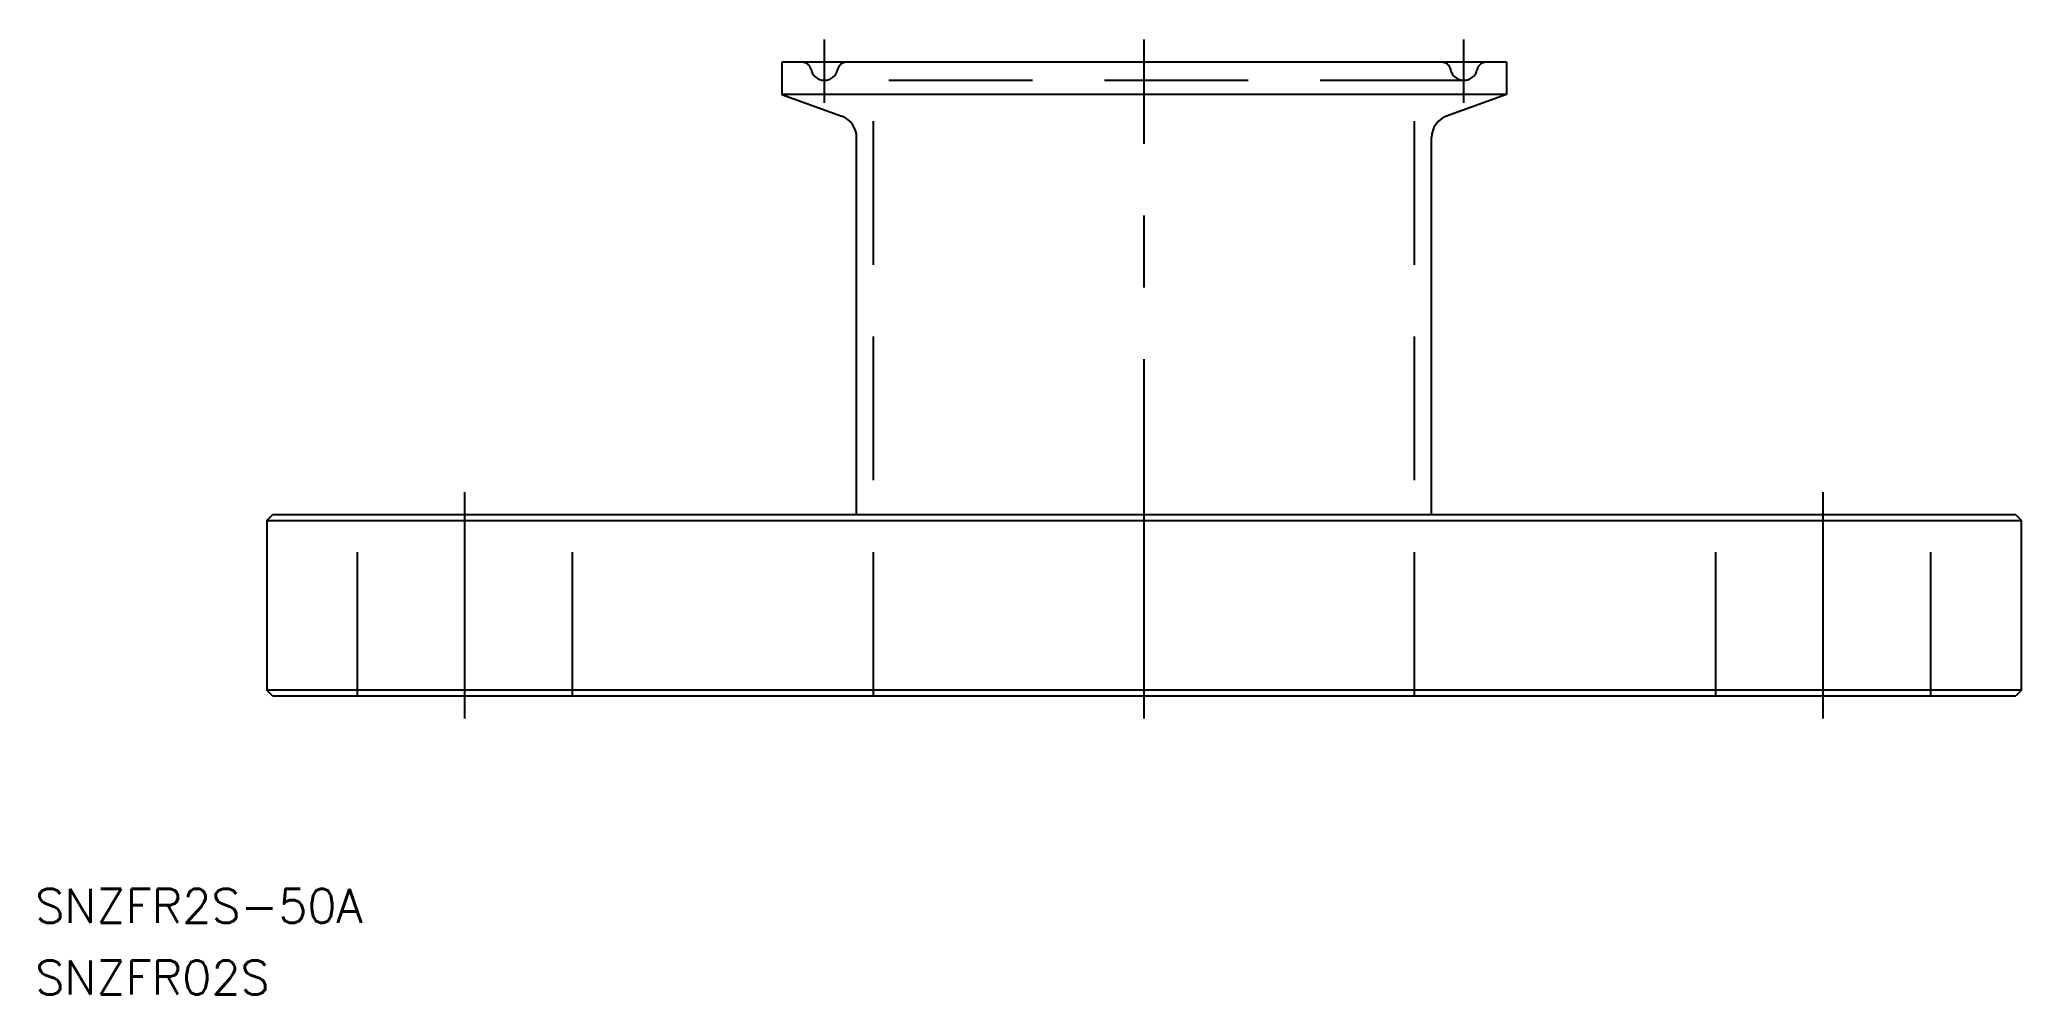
# Model space of a CAD drawing. Extents: x -98 to 78, y -26 to 58.
import ezdxf

# ---------------------------------------------------------------- set-up
doc = ezdxf.new("R2010")
doc.units = 0
doc.linetypes.add('CENTER', pattern=[50.8, 31.75, -6.35, 6.35, -6.35])
doc.linetypes.add('DASHED', pattern=[19.05, 12.7, -6.35])
doc.layers.get('0').update_dxf_attribs({"linetype": 'CONTINUOUS'})
doc.layers.add('CENTER', color=1, linetype='CENTER')
doc.styles.get("Standard").update_dxf_attribs({"font": 'txt.shx', "height": 3, "bigfont": 'bigfont.shx'})

msp = doc.modelspace()

# ---------------------------------------------------------------- linework, layer by layer
at = {"color": 7, "linetype": 'CONTINUOUS'}
for p, q in [((32, 56), (-32, 56)), ((-32, 56), (-32, 53.15)), ((32, 56), (32, 53.15)), ((-32, 53.15), (-26.72, 51.23)), ((32, 53.15), (-32, 53.15)), ((32, 53.15), (26.72, 51.23)), ((-25.4, 16), (-25.4, 49.35)), ((25.4, 16), (25.4, 49.35)), ((-77.5, 15.5), (-77, 16)), ((77, 16), (-77, 16)), ((77, 16), (77.5, 15.5)), ((-77.5, 15.5), (-77.5, 0.5)), ((-77.5, 15.5), (77.5, 15.5)), ((77.5, 0.5), (77.5, 15.5)), ((-77, 0), (-77.5, 0.5)), ((77.5, 0.5), (-77.5, 0.5)), ((-77, 0), (77, 0)), ((77.5, 0.5), (77, 0))]:
    msp.add_line(p, q, dxfattribs=at)
at = {"color": 3, "linetype": 'DASHED'}
for p, q in [((28.25, 54.4), (-28.25, 54.4)), ((-23.9, 0), (-23.9, 56)), ((23.9, 0), (23.9, 56)), ((-69.5, 0), (-69.5, 16)), ((-50.5, 0), (-50.5, 16)), ((50.5, 0), (50.5, 16)), ((69.5, 0), (69.5, 16))]:
    msp.add_line(p, q, dxfattribs=at)
for centre, radius, start, end in [((-30.21, 55.2), 0.8, 11.537, 90), ((-28.25, 55.6), 1.2, 191.537, 348.463), ((-26.29, 55.2), 0.8, 90, 168.463), ((26.29, 55.2), 0.8, 11.537, 90), ((28.25, 55.6), 1.2, 191.537, 348.463), ((30.21, 55.2), 0.8, 90, 168.463)]:
    msp.add_arc(centre, radius, start, end, dxfattribs=at)
at = {"color": 7, "linetype": 'CONTINUOUS'}
for centre, start, end in [((-27.4, 49.35), 0, 70), ((27.4, 49.35), 110, 180)]:
    msp.add_arc(centre, 2, start, end, dxfattribs=at)
at = {"layer": 'CENTER', "color": 1, "linetype": 'CENTER'}
for p, q in [((-28.25, 52.4), (-28.25, 58)), ((0, -2), (0, 58)), ((28.25, 52.4), (28.25, 58)), ((-60, -2), (-60, 18)), ((60, -2), (60, 18))]:
    msp.add_line(p, q, dxfattribs=at)

# ---------------------------------------------------------------- texts
at = {"color": 7, "linetype": 'CONTINUOUS'}
for s, p in [('SNZFR2S-50A', (-97.96, -20.08)), ('SNZFR02S', (-97.96, -26.4))]:
    msp.add_text(s, height=3, dxfattribs=at).set_placement(p)

doc.saveas('drawing.dxf')
